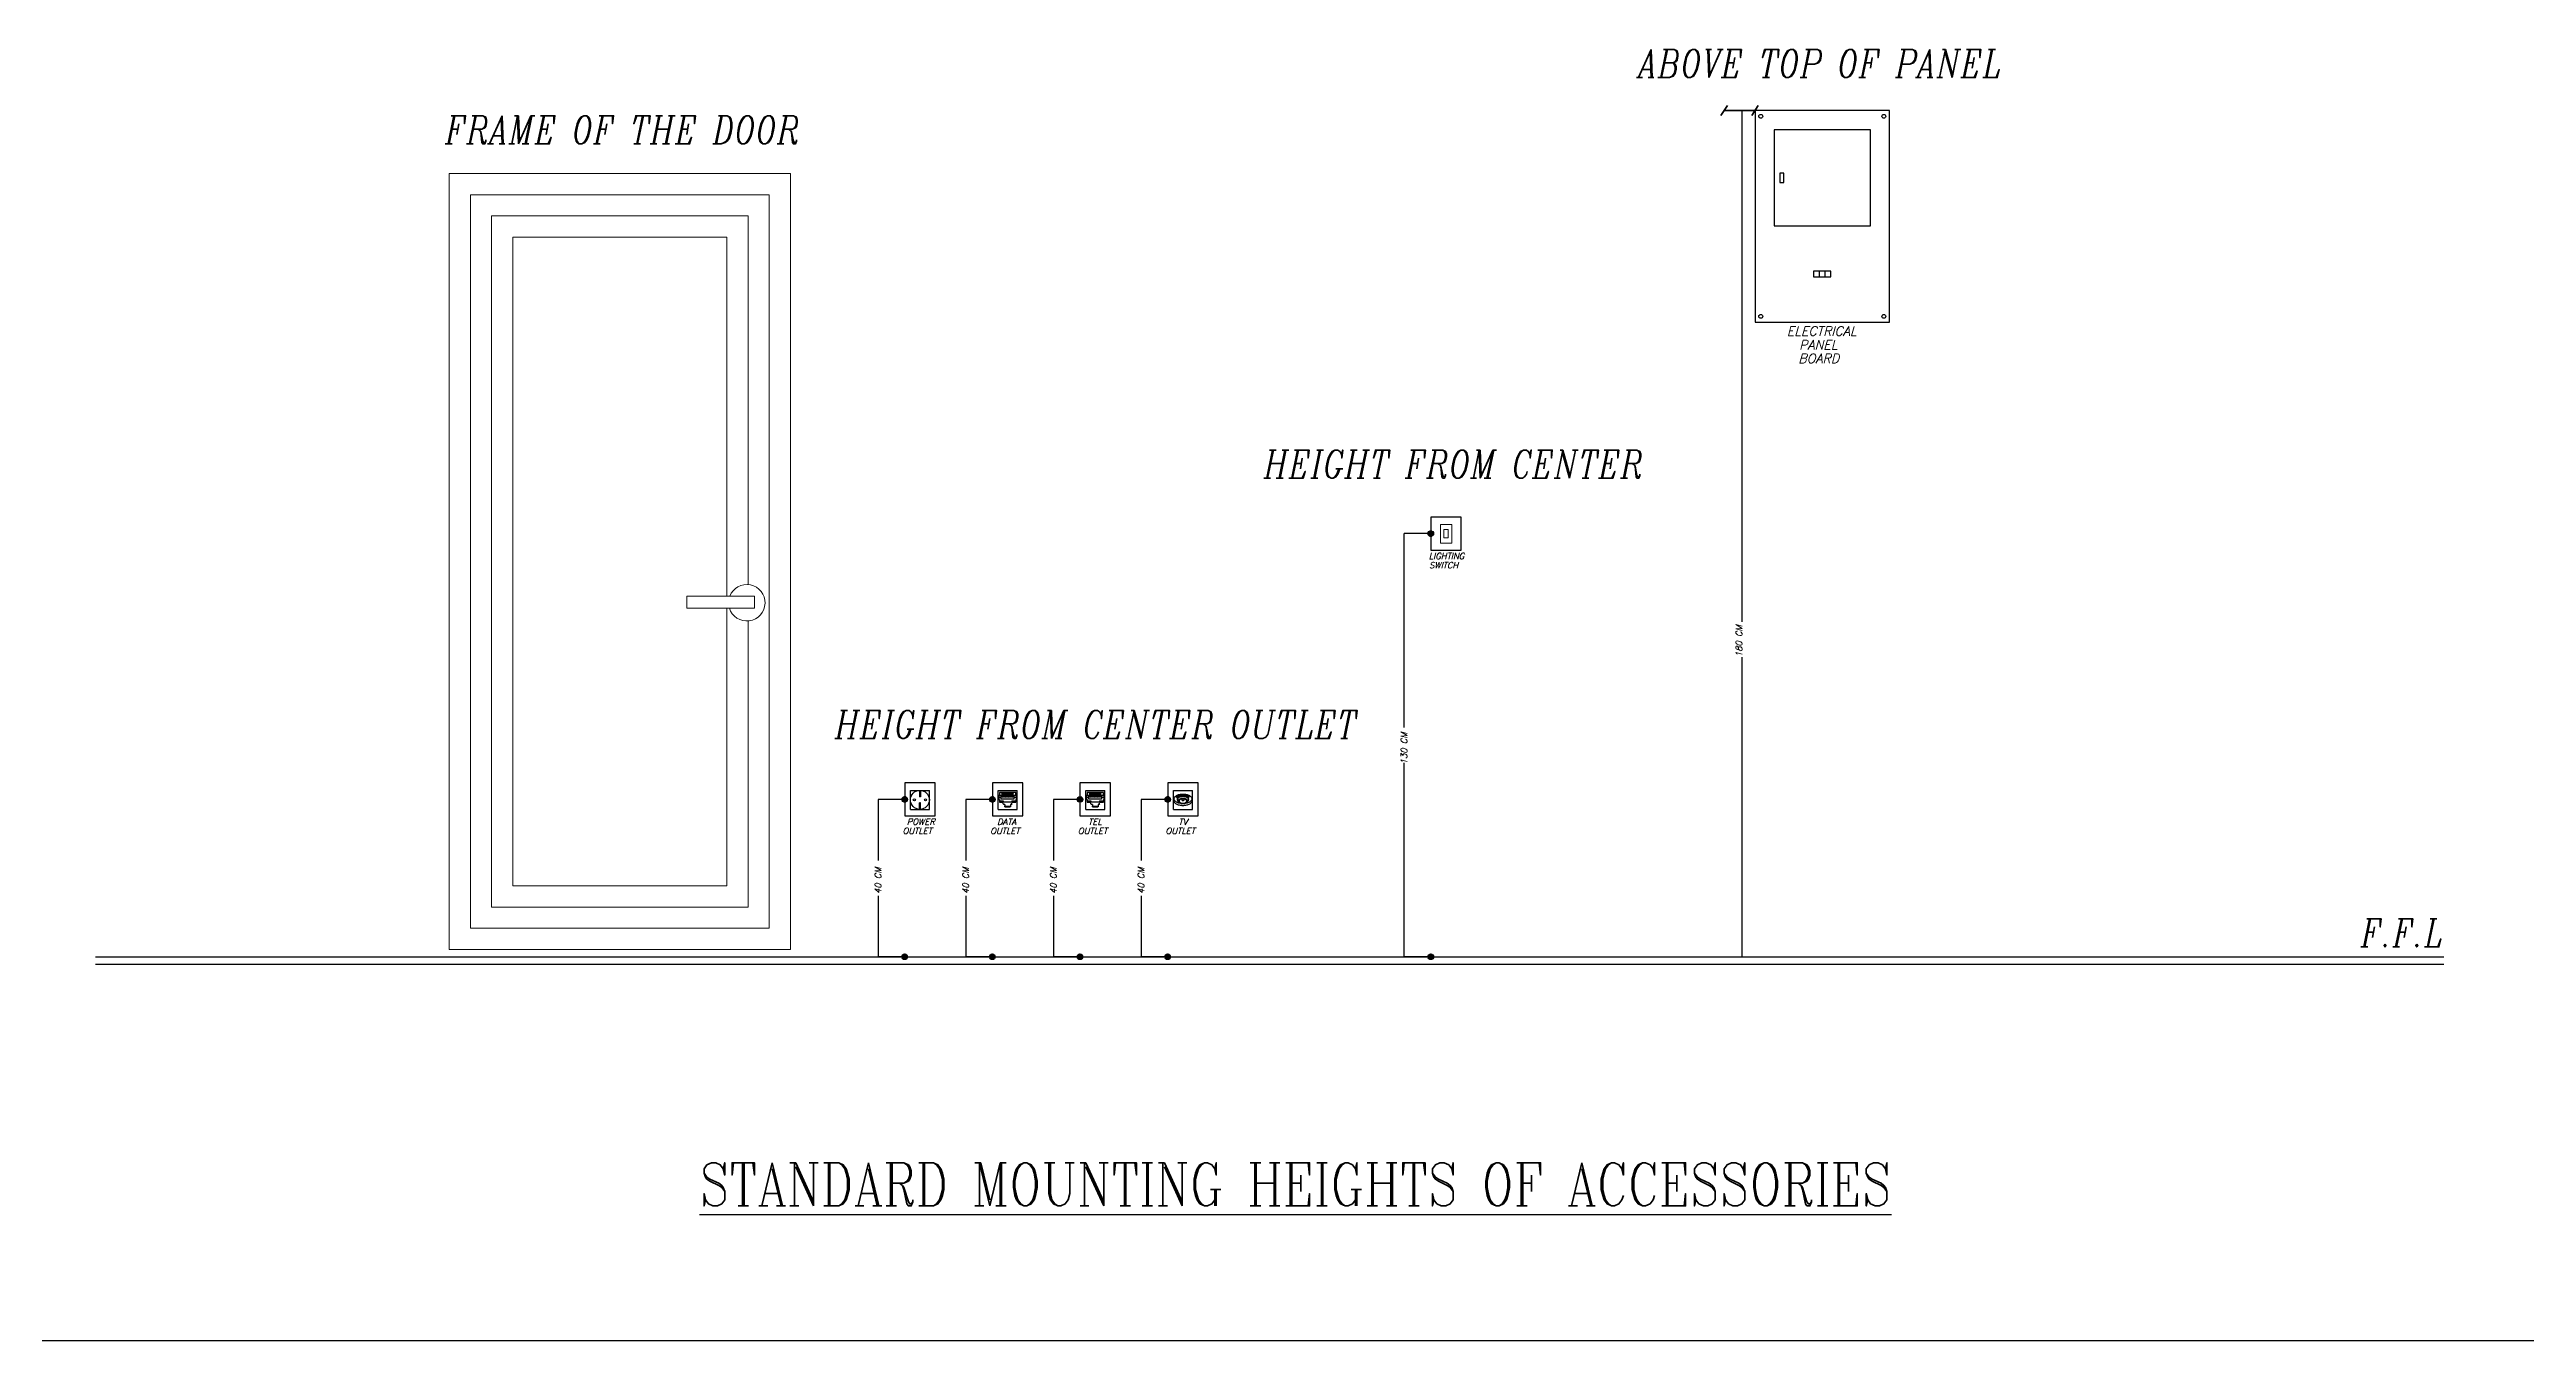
# Model space of a CAD drawing. Extents: x -508 to 92, y -98 to -31.
# Drawn here: x -234.3 to -204.04, y -76.4 to -60.62 of the extents above; entities that cross this region are included whole.
import ezdxf

# ---------------------------------------------------------------- set-up
doc = ezdxf.new("R2010")
doc.units = 0
doc.header["$MEASUREMENT"] = 0
doc.layers.get('0').update_dxf_attribs({"linetype": 'CONTINUOUS', "lineweight": 30})
for name, color, linetype in [('5', 7, 'CONTINUOUS'), ('AMPnetconnect', 7, 'CONTINUOUS'), ('E-G-TXT', 2, 'CONTINUOUS'), ('E-MHEIGHTS', 2, 'CONTINUOUS'), ('EL2', 2, 'CONTINUOUS'), ('MOI-E-CO-SEC-CKT', 110, 'CONTINUOUS'), ('MUDRING', 7, 'CONTINUOUS')]:
    doc.layers.add(name, color=color, linetype=linetype)
doc.layers.add('A-DETL', color=5, linetype='CONTINUOUS', lineweight=18)
doc.layers.add('Power', color=5, linetype='CONTINUOUS', lineweight=40)
doc.styles.add('ROMANC', font='ROMANC')
doc.styles.add('ROMANS', font='italic8.shx')

msp = doc.modelspace()

# ---------------------------------------------------------------- linework, layer by layer
for p, q in [((-220.54, -69.746), (-220.543, -69.757)), ((-220.543, -69.747), (-220.543, -69.747)), ((-220.543, -69.747), (-220.543, -69.757)), ((-220.543, -69.757), (-220.525, -69.763)), ((-220.387, -69.769), (-220.384, -69.769)), ((-220.384, -69.769), (-220.379, -69.747)), ((-220.379, -69.747), (-220.378, -69.742))]:
    msp.add_line(p, q)
for centre, radius, start, end in [((-220.501, -69.741), 0.024, 172.6204, 180), ((-220.501, -69.753), 0.024, 144.3429, 180), ((-220.501, -69.741), 0.024, 180, 195.2008), ((-220.501, -69.766), 0.024, 144.3429, 173.5609), ((-220.501, -69.753), 0.024, 180, 195.2008), ((-220.501, -69.766), 0.024, 173.5609, 180), ((-220.501, -69.766), 0.024, 180, 195.2008), ((-220.501, -69.779), 0.024, 164.7992, 180), ((-220.501, -69.779), 0.024, 180, 195.2008), ((-220.501, -69.791), 0.024, 164.7992, 180), ((-220.501, -69.791), 0.024, 180, 215.6571), ((-220.501, -69.779), 0.024, 144.3429, 164.7992), ((-220.501, -69.791), 0.024, 144.3429, 164.7992), ((-220.525, -69.808), 0.0179, 31.461, 81.6337), ((-220.48, -69.769), 0.0507, 137.0132, 144.3429), ((-220.48, -69.782), 0.0507, 120, 144.3429), ((-220.48, -69.794), 0.0507, 120, 144.3429), ((-220.48, -69.807), 0.0507, 120, 144.3429), ((-220.48, -69.776), 0.0507, 215.6571, 240), ((-220.491, -69.806), 0.0187, 144.3429, 180), ((-220.491, -69.806), 0.0187, 180, 215.6571), ((-220.474, -69.818), 0.0394, 120, 144.3429), ((-220.474, -69.794), 0.0394, 215.6571, 219.5787), ((-220.465, -69.806), 0.0794, 103.4495, 120), ((-220.465, -69.819), 0.0794, 103.4495, 120), ((-220.465, -69.832), 0.0794, 103.4495, 120), ((-220.474, -69.794), 0.0394, 219.5787, 220.8195), ((-220.465, -69.751), 0.0794, 240, 240.6589), ((-220.474, -69.794), 0.0394, 220.8195, 240), ((-220.486, -69.806), 0.016, 144.3429, 180), ((-220.486, -69.806), 0.016, 180, 215.6571), ((-220.472, -69.817), 0.0338, 120, 144.3429), ((-220.472, -69.796), 0.0338, 215.6571, 240), ((-220.463, -69.838), 0.0618, 103.4495, 120), ((-220.463, -69.775), 0.0618, 240, 256.5505), ((-220.462, -69.833), 0.0529, 103.4495, 120), ((-220.462, -69.779), 0.0529, 240, 256.5505), ((-220.456, -69.846), 0.12, 90, 103.4495), ((-220.456, -69.858), 0.12, 90, 103.4495), ((-220.456, -69.871), 0.12, 90, 103.4495), ((-220.456, -69.868), 0.0933, 90, 103.4495), ((-220.456, -69.744), 0.0933, 256.5505, 270), ((-220.456, -69.86), 0.08, 90, 103.4495), ((-220.456, -69.753), 0.08, 256.5505, 270), ((-220.466, -69.791), 0.00534, 144.3429, 180), ((-220.466, -69.791), 0.00534, 180, 215.6571), ((-220.461, -69.795), 0.0113, 120, 144.3429), ((-220.461, -69.788), 0.0113, 215.6571, 240), ((-220.458, -69.8), 0.0176, 103.4495, 120), ((-220.458, -69.782), 0.0176, 240, 256.5505), ((-220.456, -69.809), 0.0267, 90, 103.4495), ((-220.456, -69.774), 0.0267, 256.5505, 270), ((-220.456, -69.846), 0.12, 76.5505, 90), ((-220.456, -69.858), 0.12, 76.5505, 90), ((-220.456, -69.871), 0.12, 76.5505, 90), ((-220.456, -69.868), 0.0933, 76.5505, 90), ((-220.456, -69.86), 0.08, 76.5505, 90), ((-220.456, -69.809), 0.0267, 76.5505, 90), ((-220.456, -69.774), 0.0267, 270, 283.4495), ((-220.456, -69.753), 0.08, 270, 283.4495), ((-220.456, -69.744), 0.0933, 270, 283.4495), ((-220.454, -69.8), 0.0176, 60, 76.5505), ((-220.454, -69.782), 0.0176, 283.4495, 300), ((-220.451, -69.795), 0.0113, 35.6571, 60), ((-220.451, -69.788), 0.0113, 300, 324.3429), ((-220.446, -69.791), 0.00534, 0, 35.6571), ((-220.446, -69.791), 0.00534, 324.3429, 0), ((-220.45, -69.833), 0.0529, 60, 76.5505), ((-220.45, -69.779), 0.0529, 283.4495, 300), ((-220.449, -69.838), 0.0618, 60, 76.5505), ((-220.449, -69.775), 0.0618, 283.4495, 300), ((-220.446, -69.806), 0.0794, 60, 76.5505), ((-220.446, -69.819), 0.0794, 60, 76.5505), ((-220.446, -69.832), 0.0794, 60, 76.5505), ((-220.44, -69.817), 0.0338, 35.6571, 60), ((-220.44, -69.796), 0.0338, 300, 324.3429), ((-220.437, -69.818), 0.0394, 35.6571, 60), ((-220.437, -69.794), 0.0394, 300, 319.1805), ((-220.426, -69.806), 0.016, 0, 35.6571), ((-220.426, -69.806), 0.016, 324.3429, 0), ((-220.437, -69.794), 0.0394, 319.1805, 320.4213), ((-220.446, -69.751), 0.0794, 299.3411, 300), ((-220.432, -69.782), 0.0507, 35.6571, 60), ((-220.432, -69.794), 0.0507, 35.6571, 60), ((-220.432, -69.807), 0.0507, 35.6571, 60), ((-220.432, -69.776), 0.0507, 300, 324.3429), ((-220.437, -69.794), 0.0394, 320.4213, 324.3429), ((-220.421, -69.806), 0.0187, 0, 35.6571), ((-220.421, -69.806), 0.0187, 324.3429, 0), ((-220.38, -69.809), 0.0203, 119.9731, 171.7944), ((-220.432, -69.769), 0.0507, 35.6571, 42.9816), ((-220.41, -69.753), 0.024, 0, 35.6571), ((-220.41, -69.766), 0.024, 0, 35.6571), ((-220.41, -69.779), 0.024, 15.2008, 35.6571), ((-220.41, -69.791), 0.024, 15.2008, 35.6571), ((-220.41, -69.791), 0.024, 324.3429, 0), ((-220.41, -69.741), 0.024, 0, 7.3727), ((-220.41, -69.741), 0.024, 344.7992, 0), ((-220.41, -69.753), 0.024, 344.7992, 0), ((-220.41, -69.766), 0.024, 352.1324, 0), ((-220.41, -69.766), 0.024, 344.7992, 352.1324), ((-220.41, -69.779), 0.024, 0, 15.2008), ((-220.41, -69.779), 0.024, 344.7992, 0), ((-220.41, -69.791), 0.024, 0, 15.2008)]:
    msp.add_arc(centre, radius, start, end)
at = {"layer": '5', "color": 3, "linetype": 'Continuous'}
for p, q in [((-223.786, -69.908), (-223.786, -69.676)), ((-223.786, -69.676), (-223.553, -69.676)), ((-223.786, -69.908), (-223.553, -69.908)), ((-223.553, -69.908), (-223.553, -69.676)), ((-222.715, -69.908), (-222.715, -69.676)), ((-222.715, -69.676), (-222.482, -69.676)), ((-222.715, -69.908), (-222.482, -69.908)), ((-222.482, -69.908), (-222.482, -69.676)), ((-221.643, -69.908), (-221.643, -69.676)), ((-221.643, -69.676), (-221.411, -69.676)), ((-221.643, -69.908), (-221.411, -69.908)), ((-221.411, -69.908), (-221.411, -69.676)), ((-220.572, -69.908), (-220.572, -69.676)), ((-220.572, -69.676), (-220.339, -69.676)), ((-220.572, -69.908), (-220.339, -69.908)), ((-220.339, -69.908), (-220.339, -69.676))]:
    msp.add_line(p, q, dxfattribs=at)
at = {"layer": '5', "color": 7, "linetype": 'Continuous'}
for p, q in [((-223.676, -69.676), (-223.676, -69.757)), ((-223.664, -69.757), (-223.676, -69.757)), ((-223.664, -69.827), (-223.676, -69.827)), ((-223.676, -69.908), (-223.676, -69.827)), ((-223.664, -69.676), (-223.664, -69.757)), ((-223.664, -69.908), (-223.664, -69.827))]:
    msp.add_line(p, q, dxfattribs=at)
for centre, radius in [((-223.67, -69.792), 0.116), ((-223.737, -69.792), 0.0137), ((-223.602, -69.792), 0.0137)]:
    msp.add_circle(centre, radius, dxfattribs=at)
at = {"layer": 'A-DETL', "color": 2, "lineweight": 9}
for p, q in [((-229.421, -71.62), (-229.421, -62.14)), ((-229.421, -62.14), (-225.253, -62.14)), ((-225.253, -71.619), (-225.253, -62.14)), ((-229.162, -62.399), (-225.512, -62.399)), ((-229.162, -71.361), (-229.162, -62.399)), ((-225.512, -62.399), (-225.512, -71.361)), ((-228.904, -71.102), (-228.904, -62.657)), ((-228.904, -62.657), (-225.77, -62.657)), ((-228.645, -70.844), (-228.645, -62.916)), ((-228.645, -62.916), (-226.029, -62.916)), ((-226.029, -62.916), (-226.029, -67.303)), ((-225.77, -62.657), (-225.77, -67.16)), ((-226.029, -67.448), (-226.029, -70.844)), ((-225.77, -67.606), (-225.77, -71.102)), ((-225.77, -71.102), (-228.904, -71.102)), ((-226.029, -70.844), (-228.645, -70.844)), ((-225.512, -71.361), (-229.162, -71.361)), ((-229.421, -71.619), (-225.253, -71.619))]:
    msp.add_line(p, q, dxfattribs=at)
at = {"layer": 'A-DETL', "color": 7}
for p, q in [((-217.31, -66.427), (-217.31, -66.656)), ((-217.31, -66.656), (-217.31, -66.427)), ((-217.31, -66.427), (-217.17, -66.427)), ((-217.267, -66.59), (-217.267, -66.489)), ((-217.267, -66.489), (-217.216, -66.489)), ((-217.216, -66.489), (-217.216, -66.59)), ((-217.17, -66.427), (-217.17, -66.656)), ((-217.17, -66.656), (-217.31, -66.656)), ((-217.216, -66.59), (-217.267, -66.59))]:
    msp.add_line(p, q, dxfattribs=at)
at = {"layer": 'A-DETL', "color": 20, "lineweight": 9}
for p, q in [((-225.693, -67.303), (-226.517, -67.303)), ((-226.517, -67.303), (-226.517, -67.448)), ((-226.517, -67.448), (-225.693, -67.448)), ((-225.693, -67.448), (-225.693, -67.303))]:
    msp.add_line(p, q, dxfattribs=at)
msp.add_arc((-225.785, -67.383), 0.223, 196.9784, 159.1721, dxfattribs=at)
at = {"layer": 'AMPnetconnect'}
for p, q in [((-222.699, -69.738), (-222.706, -69.738)), ((-222.706, -69.738), (-222.706, -69.786)), ((-222.706, -69.758), (-222.676, -69.758)), ((-222.706, -69.786), (-222.699, -69.786)), ((-222.497, -69.704), (-222.699, -69.704)), ((-222.699, -69.704), (-222.699, -69.738)), ((-222.676, -69.738), (-222.699, -69.738)), ((-222.699, -69.786), (-222.699, -69.82)), ((-222.699, -69.803), (-222.652, -69.803)), ((-222.699, -69.82), (-222.652, -69.82)), ((-222.676, -69.784), (-222.676, -69.738)), ((-222.521, -69.784), (-222.676, -69.784)), ((-222.672, -69.709), (-222.672, -69.704)), ((-222.663, -69.709), (-222.672, -69.709)), ((-222.663, -69.758), (-222.663, -69.709)), ((-222.654, -69.758), (-222.663, -69.758)), ((-222.646, -69.709), (-222.654, -69.709)), ((-222.654, -69.709), (-222.654, -69.758)), ((-222.652, -69.803), (-222.652, -69.82)), ((-222.545, -69.82), (-222.652, -69.82)), ((-222.652, -69.84), (-222.652, -69.833)), ((-222.646, -69.758), (-222.646, -69.709)), ((-222.637, -69.758), (-222.646, -69.758)), ((-222.633, -69.847), (-222.645, -69.847)), ((-222.629, -69.709), (-222.637, -69.709)), ((-222.637, -69.709), (-222.637, -69.758)), ((-222.633, -69.847), (-222.633, -69.873)), ((-222.629, -69.758), (-222.629, -69.709)), ((-222.619, -69.758), (-222.629, -69.758)), ((-222.57, -69.873), (-222.626, -69.873)), ((-222.57, -69.88), (-222.626, -69.88)), ((-222.612, -69.709), (-222.619, -69.709)), ((-222.619, -69.709), (-222.619, -69.758)), ((-222.612, -69.758), (-222.612, -69.709)), ((-222.602, -69.758), (-222.612, -69.758)), ((-222.594, -69.709), (-222.602, -69.709)), ((-222.602, -69.709), (-222.602, -69.758)), ((-222.594, -69.758), (-222.594, -69.709)), ((-222.585, -69.758), (-222.594, -69.758)), ((-222.577, -69.709), (-222.585, -69.709)), ((-222.585, -69.709), (-222.585, -69.758)), ((-222.577, -69.758), (-222.577, -69.709)), ((-222.568, -69.758), (-222.577, -69.758)), ((-222.56, -69.709), (-222.568, -69.709)), ((-222.568, -69.709), (-222.568, -69.758)), ((-222.551, -69.847), (-222.564, -69.847)), ((-222.564, -69.847), (-222.564, -69.873)), ((-222.56, -69.758), (-222.56, -69.709)), ((-222.551, -69.758), (-222.56, -69.758)), ((-222.543, -69.709), (-222.551, -69.709)), ((-222.551, -69.709), (-222.551, -69.758)), ((-222.545, -69.803), (-222.545, -69.82)), ((-222.545, -69.803), (-222.497, -69.803)), ((-222.545, -69.82), (-222.497, -69.82)), ((-222.545, -69.84), (-222.545, -69.833)), ((-222.543, -69.758), (-222.543, -69.709)), ((-222.533, -69.758), (-222.543, -69.758)), ((-222.525, -69.709), (-222.533, -69.709)), ((-222.533, -69.709), (-222.533, -69.758)), ((-222.525, -69.709), (-222.525, -69.704)), ((-222.497, -69.738), (-222.521, -69.738)), ((-222.521, -69.738), (-222.521, -69.784)), ((-222.521, -69.758), (-222.491, -69.758)), ((-222.497, -69.738), (-222.497, -69.704)), ((-222.491, -69.738), (-222.497, -69.738)), ((-222.497, -69.786), (-222.497, -69.82)), ((-222.497, -69.786), (-222.491, -69.786)), ((-222.491, -69.786), (-222.491, -69.738)), ((-221.628, -69.738), (-221.635, -69.738)), ((-221.635, -69.738), (-221.635, -69.786)), ((-221.635, -69.758), (-221.605, -69.758)), ((-221.635, -69.786), (-221.628, -69.786)), ((-221.426, -69.704), (-221.628, -69.704)), ((-221.628, -69.704), (-221.628, -69.738)), ((-221.605, -69.738), (-221.628, -69.738)), ((-221.628, -69.786), (-221.628, -69.82)), ((-221.628, -69.803), (-221.58, -69.803)), ((-221.628, -69.82), (-221.58, -69.82)), ((-221.605, -69.784), (-221.605, -69.738)), ((-221.45, -69.784), (-221.605, -69.784)), ((-221.6, -69.709), (-221.6, -69.704)), ((-221.592, -69.709), (-221.6, -69.709)), ((-221.592, -69.758), (-221.592, -69.709)), ((-221.583, -69.758), (-221.592, -69.758)), ((-221.575, -69.709), (-221.583, -69.709)), ((-221.583, -69.709), (-221.583, -69.758)), ((-221.58, -69.803), (-221.58, -69.82)), ((-221.474, -69.82), (-221.58, -69.82)), ((-221.58, -69.84), (-221.58, -69.833)), ((-221.575, -69.758), (-221.575, -69.709)), ((-221.565, -69.758), (-221.575, -69.758)), ((-221.562, -69.847), (-221.574, -69.847)), ((-221.558, -69.709), (-221.565, -69.709)), ((-221.565, -69.709), (-221.565, -69.758)), ((-221.562, -69.847), (-221.562, -69.873)), ((-221.558, -69.758), (-221.558, -69.709)), ((-221.548, -69.758), (-221.558, -69.758)), ((-221.499, -69.873), (-221.555, -69.873)), ((-221.499, -69.88), (-221.555, -69.88)), ((-221.54, -69.709), (-221.548, -69.709)), ((-221.548, -69.709), (-221.548, -69.758)), ((-221.54, -69.758), (-221.54, -69.709)), ((-221.531, -69.758), (-221.54, -69.758)), ((-221.523, -69.709), (-221.531, -69.709)), ((-221.531, -69.709), (-221.531, -69.758)), ((-221.523, -69.758), (-221.523, -69.709)), ((-221.514, -69.758), (-221.523, -69.758)), ((-221.506, -69.709), (-221.514, -69.709)), ((-221.514, -69.709), (-221.514, -69.758)), ((-221.506, -69.758), (-221.506, -69.709)), ((-221.496, -69.758), (-221.506, -69.758)), ((-221.489, -69.709), (-221.496, -69.709)), ((-221.496, -69.709), (-221.496, -69.758)), ((-221.48, -69.847), (-221.493, -69.847)), ((-221.493, -69.847), (-221.493, -69.873)), ((-221.489, -69.758), (-221.489, -69.709)), ((-221.479, -69.758), (-221.489, -69.758)), ((-221.471, -69.709), (-221.479, -69.709)), ((-221.479, -69.709), (-221.479, -69.758)), ((-221.474, -69.803), (-221.474, -69.82)), ((-221.474, -69.803), (-221.426, -69.803)), ((-221.474, -69.82), (-221.426, -69.82)), ((-221.474, -69.84), (-221.474, -69.833)), ((-221.471, -69.758), (-221.471, -69.709)), ((-221.462, -69.758), (-221.471, -69.758)), ((-221.454, -69.709), (-221.462, -69.709)), ((-221.462, -69.709), (-221.462, -69.758)), ((-221.454, -69.709), (-221.454, -69.704)), ((-221.426, -69.738), (-221.45, -69.738)), ((-221.45, -69.738), (-221.45, -69.784)), ((-221.45, -69.758), (-221.419, -69.758)), ((-221.426, -69.738), (-221.426, -69.704)), ((-221.419, -69.738), (-221.426, -69.738)), ((-221.426, -69.786), (-221.426, -69.82)), ((-221.426, -69.786), (-221.419, -69.786)), ((-221.419, -69.786), (-221.419, -69.738))]:
    msp.add_line(p, q, dxfattribs=at)
for centre, start, end in [((-222.645, -69.84), 180, 270), ((-222.551, -69.84), 270, 0), ((-221.574, -69.84), 180, 270), ((-221.48, -69.84), 270, 0)]:
    msp.add_arc(centre, 0.00646, start, end, dxfattribs=at)
at = {"layer": 'AMPnetconnect', "extrusion": (0, 0, -1)}
for centre, major_axis, ratio, start_param, end_param in [((-222.626, -69.866), (0.00457, 0.00457), 0.999779, 2.356174, 3.92697), ((-222.626, -69.873), (0.00002, 0.00669), 0.965883, 3.138974, 4.70977), ((-222.57, -69.866), (-0.00457, 0.00457), 0.999933, 2.356293, 3.927089), ((-222.57, -69.873), (0, 0.00669), 0.965796, 1.571269, 3.142066), ((-221.555, -69.866), (0.00457, 0.00457), 0.999779, 2.356174, 3.92697), ((-221.555, -69.873), (0.00002, 0.00669), 0.965883, 3.138973, 4.709769), ((-221.499, -69.866), (-0.00457, 0.00457), 0.999933, 2.356293, 3.927089), ((-221.499, -69.873), (0, 0.00669), 0.965796, 1.571269, 3.142066)]:
    msp.add_ellipse(centre, major_axis=major_axis, ratio=ratio, start_param=start_param, end_param=end_param, dxfattribs=at)
at = {"layer": 'E-MHEIGHTS', "color": 3}
for p, q in [((-211.821, -61.369), (-213.466, -61.369)), ((-213.466, -61.369), (-213.466, -63.954)), ((-211.821, -63.954), (-211.821, -61.369)), ((-212.056, -61.604), (-213.231, -61.604)), ((-213.231, -61.604), (-213.231, -62.779)), ((-212.056, -62.779), (-212.056, -61.604)), ((-213.231, -62.779), (-212.056, -62.779)), ((-213.466, -63.954), (-211.821, -63.954)), ((-217.055, -66.339), (-217.428, -66.339)), ((-217.428, -66.339), (-217.428, -66.74)), ((-217.055, -66.74), (-217.055, -66.339)), ((-217.428, -66.74), (-217.055, -66.74)), ((-223.483, -69.586), (-223.856, -69.586)), ((-223.856, -69.586), (-223.856, -69.986)), ((-223.483, -69.986), (-223.483, -69.586)), ((-222.412, -69.586), (-222.785, -69.586)), ((-222.785, -69.586), (-222.785, -69.986)), ((-222.412, -69.986), (-222.412, -69.586)), ((-221.341, -69.586), (-221.714, -69.586)), ((-221.714, -69.586), (-221.714, -69.986)), ((-221.341, -69.986), (-221.341, -69.586)), ((-220.269, -69.586), (-220.642, -69.586)), ((-220.642, -69.586), (-220.642, -69.986)), ((-220.269, -69.986), (-220.269, -69.586)), ((-223.856, -69.986), (-223.483, -69.986)), ((-222.785, -69.986), (-222.412, -69.986)), ((-221.714, -69.986), (-221.341, -69.986)), ((-220.642, -69.986), (-220.269, -69.986))]:
    msp.add_line(p, q, dxfattribs=at)
at = {"layer": 'E-MHEIGHTS', "color": 1}
for p, q in [((-213.114, -62.133), (-213.161, -62.133)), ((-213.161, -62.133), (-213.161, -62.25)), ((-213.161, -62.25), (-213.114, -62.25)), ((-213.114, -62.25), (-213.114, -62.133)), ((-212.538, -63.331), (-212.75, -63.331)), ((-212.75, -63.331), (-212.75, -63.402)), ((-212.75, -63.402), (-212.538, -63.402)), ((-212.679, -63.402), (-212.679, -63.331)), ((-212.609, -63.402), (-212.609, -63.331)), ((-212.538, -63.402), (-212.538, -63.331)), ((-233.743, -71.71), (-205.051, -71.71)), ((-233.743, -71.8), (-205.051, -71.8))]:
    msp.add_line(p, q, dxfattribs=at)
for centre in [(-213.396, -61.439), (-211.892, -61.439), (-213.396, -63.884), (-211.892, -63.884)]:
    msp.add_circle(centre, 0.0235, dxfattribs=at)
at = {"layer": 'EL2'}
for p, q in [((-213.624, -67.617), (-213.624, -61.369)), ((-217.752, -68.909), (-217.752, -66.539)), ((-217.463, -66.539), (-217.752, -66.539)), ((-213.624, -71.71), (-213.624, -68.047)), ((-217.752, -71.71), (-217.752, -69.34)), ((-223.891, -69.786), (-224.179, -69.786)), ((-224.179, -69.786), (-224.179, -70.533)), ((-222.819, -69.786), (-223.108, -69.786)), ((-223.108, -69.786), (-223.108, -70.533)), ((-221.748, -69.786), (-222.037, -69.786)), ((-222.037, -69.786), (-222.037, -70.533)), ((-220.677, -69.786), (-220.965, -69.786)), ((-220.965, -69.786), (-220.965, -70.533)), ((-224.179, -70.963), (-224.179, -71.71)), ((-223.108, -70.963), (-223.108, -71.71)), ((-222.037, -70.963), (-222.037, -71.71)), ((-220.965, -70.963), (-220.965, -71.71)), ((-223.891, -71.71), (-224.179, -71.71)), ((-222.819, -71.71), (-223.108, -71.71)), ((-221.748, -71.71), (-222.037, -71.71)), ((-220.677, -71.71), (-220.965, -71.71)), ((-217.463, -71.71), (-217.752, -71.71))]:
    msp.add_line(p, q, dxfattribs=at)
at = {"layer": 'EL2', "color": 11}
for p, q in [((-217.463, -66.537), (-217.431, -66.505)), ((-217.463, -66.539), (-217.463, -66.54)), ((-217.463, -66.539), (-217.463, -66.539)), ((-217.463, -66.542), (-217.431, -66.574)), ((-217.455, -66.539), (-217.462, -66.532)), ((-217.455, -66.539), (-217.462, -66.547)), ((-217.461, -66.527), (-217.441, -66.507)), ((-217.461, -66.552), (-217.441, -66.572)), ((-217.447, -66.539), (-217.46, -66.526)), ((-217.447, -66.539), (-217.46, -66.552)), ((-217.458, -66.539), (-217.423, -66.505)), ((-217.44, -66.539), (-217.458, -66.521)), ((-217.458, -66.539), (-217.423, -66.574)), ((-217.44, -66.539), (-217.458, -66.557)), ((-217.432, -66.539), (-217.455, -66.517)), ((-217.432, -66.539), (-217.455, -66.562)), ((-217.425, -66.539), (-217.451, -66.513)), ((-217.425, -66.539), (-217.451, -66.566)), ((-217.45, -66.539), (-217.417, -66.507)), ((-217.45, -66.539), (-217.417, -66.572)), ((-217.417, -66.539), (-217.446, -66.51)), ((-217.417, -66.539), (-217.446, -66.569)), ((-217.442, -66.539), (-217.412, -66.509)), ((-217.442, -66.539), (-217.412, -66.57)), ((-217.409, -66.539), (-217.441, -66.507)), ((-217.409, -66.539), (-217.441, -66.571)), ((-217.402, -66.539), (-217.435, -66.506)), ((-217.435, -66.539), (-217.407, -66.512)), ((-217.435, -66.539), (-217.407, -66.567)), ((-217.402, -66.539), (-217.435, -66.573)), ((-217.394, -66.539), (-217.429, -66.505)), ((-217.394, -66.539), (-217.429, -66.574)), ((-217.427, -66.539), (-217.403, -66.516)), ((-217.427, -66.539), (-217.403, -66.563)), ((-217.395, -66.531), (-217.42, -66.506)), ((-217.42, -66.539), (-217.4, -66.52)), ((-217.42, -66.539), (-217.4, -66.559)), ((-217.395, -66.548), (-217.42, -66.573)), ((-217.412, -66.539), (-217.397, -66.525)), ((-217.412, -66.539), (-217.397, -66.554)), ((-217.404, -66.539), (-217.395, -66.53)), ((-217.404, -66.539), (-217.395, -66.549)), ((-217.397, -66.539), (-217.394, -66.537)), ((-217.397, -66.539), (-217.394, -66.542)), ((-223.891, -69.784), (-223.859, -69.752)), ((-223.89, -69.786), (-223.891, -69.786)), ((-223.89, -69.786), (-223.891, -69.786)), ((-223.891, -69.788), (-223.859, -69.821)), ((-223.883, -69.786), (-223.89, -69.779)), ((-223.883, -69.786), (-223.89, -69.793)), ((-223.888, -69.774), (-223.868, -69.754)), ((-223.875, -69.786), (-223.888, -69.773)), ((-223.875, -69.786), (-223.888, -69.799)), ((-223.888, -69.798), (-223.868, -69.818)), ((-223.867, -69.786), (-223.886, -69.768)), ((-223.867, -69.786), (-223.886, -69.804)), ((-223.885, -69.786), (-223.851, -69.752)), ((-223.885, -69.786), (-223.851, -69.82)), ((-223.86, -69.786), (-223.882, -69.764)), ((-223.86, -69.786), (-223.882, -69.809)), ((-223.852, -69.786), (-223.879, -69.76)), ((-223.852, -69.786), (-223.879, -69.812)), ((-223.878, -69.786), (-223.845, -69.753)), ((-223.878, -69.786), (-223.845, -69.819)), ((-223.845, -69.786), (-223.874, -69.757)), ((-223.845, -69.786), (-223.874, -69.816)), ((-223.87, -69.786), (-223.84, -69.756)), ((-223.87, -69.786), (-223.84, -69.816)), ((-223.837, -69.786), (-223.869, -69.754)), ((-223.837, -69.786), (-223.869, -69.818)), ((-223.829, -69.786), (-223.863, -69.752)), ((-223.829, -69.786), (-223.863, -69.82)), ((-223.862, -69.786), (-223.835, -69.759)), ((-223.862, -69.786), (-223.835, -69.813)), ((-223.822, -69.786), (-223.856, -69.752)), ((-223.822, -69.786), (-223.856, -69.821)), ((-223.855, -69.786), (-223.831, -69.762)), ((-223.855, -69.786), (-223.831, -69.81)), ((-223.823, -69.778), (-223.848, -69.753)), ((-223.823, -69.795), (-223.848, -69.82)), ((-223.847, -69.786), (-223.828, -69.767)), ((-223.847, -69.786), (-223.828, -69.806)), ((-223.84, -69.786), (-223.825, -69.771)), ((-223.84, -69.786), (-223.825, -69.801)), ((-223.832, -69.786), (-223.823, -69.777)), ((-223.832, -69.786), (-223.823, -69.795)), ((-223.824, -69.786), (-223.822, -69.783)), ((-223.824, -69.786), (-223.822, -69.789)), ((-222.819, -69.784), (-222.787, -69.752)), ((-222.811, -69.786), (-222.819, -69.779)), ((-222.811, -69.786), (-222.819, -69.793)), ((-222.819, -69.786), (-222.819, -69.786)), ((-222.819, -69.786), (-222.819, -69.786)), ((-222.819, -69.788), (-222.787, -69.821)), ((-222.817, -69.774), (-222.797, -69.754)), ((-222.804, -69.786), (-222.817, -69.773)), ((-222.804, -69.786), (-222.817, -69.799)), ((-222.817, -69.798), (-222.797, -69.818)), ((-222.814, -69.786), (-222.78, -69.752)), ((-222.796, -69.786), (-222.814, -69.768)), ((-222.814, -69.786), (-222.78, -69.82)), ((-222.796, -69.786), (-222.814, -69.804)), ((-222.789, -69.786), (-222.811, -69.764)), ((-222.789, -69.786), (-222.811, -69.809)), ((-222.781, -69.786), (-222.807, -69.76)), ((-222.781, -69.786), (-222.807, -69.812)), ((-222.806, -69.786), (-222.774, -69.753)), ((-222.806, -69.786), (-222.774, -69.819)), ((-222.773, -69.786), (-222.803, -69.757)), ((-222.773, -69.786), (-222.803, -69.816)), ((-222.799, -69.786), (-222.768, -69.756)), ((-222.799, -69.786), (-222.768, -69.816)), ((-222.766, -69.786), (-222.798, -69.754)), ((-222.766, -69.786), (-222.798, -69.818)), ((-222.758, -69.786), (-222.792, -69.752)), ((-222.758, -69.786), (-222.792, -69.82)), ((-222.791, -69.786), (-222.764, -69.759)), ((-222.791, -69.786), (-222.764, -69.813)), ((-222.751, -69.786), (-222.785, -69.752)), ((-222.751, -69.786), (-222.785, -69.821)), ((-222.784, -69.786), (-222.76, -69.762)), ((-222.784, -69.786), (-222.76, -69.81)), ((-222.751, -69.778), (-222.776, -69.753)), ((-222.776, -69.786), (-222.756, -69.767)), ((-222.776, -69.786), (-222.756, -69.806)), ((-222.751, -69.795), (-222.776, -69.82)), ((-222.768, -69.786), (-222.754, -69.771)), ((-222.768, -69.786), (-222.754, -69.801)), ((-222.761, -69.786), (-222.752, -69.777)), ((-222.761, -69.786), (-222.752, -69.795)), ((-222.753, -69.786), (-222.75, -69.783)), ((-222.753, -69.786), (-222.75, -69.789)), ((-221.748, -69.784), (-221.716, -69.752)), ((-221.748, -69.786), (-221.748, -69.786)), ((-221.748, -69.786), (-221.748, -69.786)), ((-221.748, -69.788), (-221.716, -69.821)), ((-221.74, -69.786), (-221.747, -69.779)), ((-221.74, -69.786), (-221.747, -69.793)), ((-221.746, -69.774), (-221.726, -69.754)), ((-221.733, -69.786), (-221.746, -69.773)), ((-221.733, -69.786), (-221.746, -69.799)), ((-221.746, -69.798), (-221.726, -69.818)), ((-221.743, -69.786), (-221.709, -69.752)), ((-221.725, -69.786), (-221.743, -69.768)), ((-221.743, -69.786), (-221.709, -69.82)), ((-221.725, -69.786), (-221.743, -69.804)), ((-221.717, -69.786), (-221.74, -69.764)), ((-221.717, -69.786), (-221.74, -69.809)), ((-221.71, -69.786), (-221.736, -69.76)), ((-221.71, -69.786), (-221.736, -69.812)), ((-221.735, -69.786), (-221.702, -69.753)), ((-221.735, -69.786), (-221.702, -69.819)), ((-221.702, -69.786), (-221.732, -69.757)), ((-221.702, -69.786), (-221.732, -69.816)), ((-221.728, -69.786), (-221.697, -69.756)), ((-221.728, -69.786), (-221.697, -69.816)), ((-221.694, -69.786), (-221.726, -69.754)), ((-221.694, -69.786), (-221.726, -69.818)), ((-221.687, -69.786), (-221.721, -69.752)), ((-221.687, -69.786), (-221.721, -69.82)), ((-221.72, -69.786), (-221.693, -69.759)), ((-221.72, -69.786), (-221.693, -69.813)), ((-221.679, -69.786), (-221.714, -69.752)), ((-221.679, -69.786), (-221.714, -69.821)), ((-221.712, -69.786), (-221.689, -69.762)), ((-221.712, -69.786), (-221.689, -69.81)), ((-221.68, -69.778), (-221.705, -69.753)), ((-221.705, -69.786), (-221.685, -69.767)), ((-221.705, -69.786), (-221.685, -69.806)), ((-221.68, -69.795), (-221.705, -69.82)), ((-221.697, -69.786), (-221.682, -69.771)), ((-221.697, -69.786), (-221.682, -69.801)), ((-221.689, -69.786), (-221.68, -69.777)), ((-221.689, -69.786), (-221.68, -69.795)), ((-221.682, -69.786), (-221.679, -69.783)), ((-221.682, -69.786), (-221.679, -69.789)), ((-220.677, -69.784), (-220.645, -69.752)), ((-220.676, -69.786), (-220.677, -69.786)), ((-220.676, -69.786), (-220.677, -69.786)), ((-220.677, -69.788), (-220.645, -69.821)), ((-220.669, -69.786), (-220.676, -69.779)), ((-220.669, -69.786), (-220.676, -69.793)), ((-220.675, -69.774), (-220.654, -69.754)), ((-220.675, -69.798), (-220.654, -69.818)), ((-220.661, -69.786), (-220.674, -69.773)), ((-220.661, -69.786), (-220.674, -69.799)), ((-220.654, -69.786), (-220.672, -69.768)), ((-220.654, -69.786), (-220.672, -69.804)), ((-220.671, -69.786), (-220.637, -69.752)), ((-220.671, -69.786), (-220.637, -69.82)), ((-220.646, -69.786), (-220.668, -69.764)), ((-220.646, -69.786), (-220.668, -69.809)), ((-220.638, -69.786), (-220.665, -69.76)), ((-220.638, -69.786), (-220.665, -69.812)), ((-220.664, -69.786), (-220.631, -69.753)), ((-220.664, -69.786), (-220.631, -69.819)), ((-220.631, -69.786), (-220.66, -69.757)), ((-220.631, -69.786), (-220.66, -69.816)), ((-220.656, -69.786), (-220.626, -69.756)), ((-220.656, -69.786), (-220.626, -69.816)), ((-220.623, -69.786), (-220.655, -69.754)), ((-220.623, -69.786), (-220.655, -69.818)), ((-220.616, -69.786), (-220.649, -69.752)), ((-220.649, -69.786), (-220.621, -69.759)), ((-220.649, -69.786), (-220.621, -69.813)), ((-220.616, -69.786), (-220.649, -69.82)), ((-220.608, -69.786), (-220.642, -69.752)), ((-220.608, -69.786), (-220.642, -69.821)), ((-220.641, -69.786), (-220.617, -69.762)), ((-220.641, -69.786), (-220.617, -69.81)), ((-220.609, -69.778), (-220.634, -69.753)), ((-220.609, -69.795), (-220.634, -69.82)), ((-220.633, -69.786), (-220.614, -69.767)), ((-220.633, -69.786), (-220.614, -69.806)), ((-220.626, -69.786), (-220.611, -69.771)), ((-220.626, -69.786), (-220.611, -69.801)), ((-220.618, -69.786), (-220.609, -69.777)), ((-220.618, -69.786), (-220.609, -69.795)), ((-220.611, -69.786), (-220.608, -69.783)), ((-220.611, -69.786), (-220.608, -69.789)), ((-223.891, -71.708), (-223.859, -71.675)), ((-223.89, -71.71), (-223.891, -71.71)), ((-223.89, -71.71), (-223.891, -71.71)), ((-223.891, -71.712), (-223.859, -71.744)), ((-223.883, -71.71), (-223.89, -71.703)), ((-223.883, -71.71), (-223.89, -71.717)), ((-223.888, -71.698), (-223.868, -71.678)), ((-223.875, -71.71), (-223.888, -71.697)), ((-223.875, -71.71), (-223.888, -71.723)), ((-223.888, -71.722), (-223.868, -71.742)), ((-223.867, -71.71), (-223.886, -71.692)), ((-223.867, -71.71), (-223.886, -71.728)), ((-223.885, -71.71), (-223.851, -71.676)), ((-223.885, -71.71), (-223.851, -71.744)), ((-223.86, -71.71), (-223.882, -71.687)), ((-223.86, -71.71), (-223.882, -71.732)), ((-223.852, -71.71), (-223.879, -71.684)), ((-223.852, -71.71), (-223.879, -71.736)), ((-223.878, -71.71), (-223.845, -71.677)), ((-223.878, -71.71), (-223.845, -71.743)), ((-223.845, -71.71), (-223.874, -71.68)), ((-223.845, -71.71), (-223.874, -71.739)), ((-223.87, -71.71), (-223.84, -71.68)), ((-223.87, -71.71), (-223.84, -71.74)), ((-223.837, -71.71), (-223.869, -71.678)), ((-223.837, -71.71), (-223.869, -71.742)), ((-223.829, -71.71), (-223.863, -71.676)), ((-223.829, -71.71), (-223.863, -71.744)), ((-223.862, -71.71), (-223.835, -71.683)), ((-223.862, -71.71), (-223.835, -71.737)), ((-223.822, -71.71), (-223.856, -71.675)), ((-223.822, -71.71), (-223.856, -71.744)), ((-223.855, -71.71), (-223.831, -71.686)), ((-223.855, -71.71), (-223.831, -71.734)), ((-223.823, -71.701), (-223.848, -71.676)), ((-223.823, -71.718), (-223.848, -71.743)), ((-223.847, -71.71), (-223.828, -71.69)), ((-223.847, -71.71), (-223.828, -71.729)), ((-223.84, -71.71), (-223.825, -71.695)), ((-223.84, -71.71), (-223.825, -71.725)), ((-223.832, -71.71), (-223.823, -71.701)), ((-223.832, -71.71), (-223.823, -71.719)), ((-223.824, -71.71), (-223.822, -71.707)), ((-223.824, -71.71), (-223.822, -71.713)), ((-222.819, -71.708), (-222.787, -71.675)), ((-222.811, -71.71), (-222.819, -71.703)), ((-222.811, -71.71), (-222.819, -71.717)), ((-222.819, -71.71), (-222.819, -71.71)), ((-222.819, -71.71), (-222.819, -71.71)), ((-222.819, -71.712), (-222.787, -71.744)), ((-222.817, -71.698), (-222.797, -71.678)), ((-222.804, -71.71), (-222.817, -71.697)), ((-222.804, -71.71), (-222.817, -71.723)), ((-222.817, -71.722), (-222.797, -71.742)), ((-222.814, -71.71), (-222.78, -71.676)), ((-222.796, -71.71), (-222.814, -71.692)), ((-222.814, -71.71), (-222.78, -71.744)), ((-222.796, -71.71), (-222.814, -71.728)), ((-222.789, -71.71), (-222.811, -71.687)), ((-222.789, -71.71), (-222.811, -71.732)), ((-222.781, -71.71), (-222.807, -71.684)), ((-222.781, -71.71), (-222.807, -71.736)), ((-222.806, -71.71), (-222.774, -71.677)), ((-222.806, -71.71), (-222.774, -71.743)), ((-222.773, -71.71), (-222.803, -71.68)), ((-222.773, -71.71), (-222.803, -71.739)), ((-222.799, -71.71), (-222.768, -71.68)), ((-222.799, -71.71), (-222.768, -71.74)), ((-222.766, -71.71), (-222.798, -71.678)), ((-222.766, -71.71), (-222.798, -71.742)), ((-222.758, -71.71), (-222.792, -71.676)), ((-222.758, -71.71), (-222.792, -71.744)), ((-222.791, -71.71), (-222.764, -71.683)), ((-222.791, -71.71), (-222.764, -71.737)), ((-222.751, -71.71), (-222.785, -71.675)), ((-222.751, -71.71), (-222.785, -71.744)), ((-222.784, -71.71), (-222.76, -71.686)), ((-222.784, -71.71), (-222.76, -71.734)), ((-222.751, -71.701), (-222.776, -71.676)), ((-222.776, -71.71), (-222.756, -71.69)), ((-222.776, -71.71), (-222.756, -71.729)), ((-222.751, -71.718), (-222.776, -71.743)), ((-222.768, -71.71), (-222.754, -71.695)), ((-222.768, -71.71), (-222.754, -71.725)), ((-222.761, -71.71), (-222.752, -71.701)), ((-222.761, -71.71), (-222.752, -71.719)), ((-222.753, -71.71), (-222.75, -71.707)), ((-222.753, -71.71), (-222.75, -71.713)), ((-221.748, -71.708), (-221.716, -71.675)), ((-221.748, -71.71), (-221.748, -71.71)), ((-221.748, -71.71), (-221.748, -71.71)), ((-221.748, -71.712), (-221.716, -71.744)), ((-221.74, -71.71), (-221.747, -71.703)), ((-221.74, -71.71), (-221.747, -71.717)), ((-221.746, -71.698), (-221.726, -71.678)), ((-221.733, -71.71), (-221.746, -71.697)), ((-221.733, -71.71), (-221.746, -71.723)), ((-221.746, -71.722), (-221.726, -71.742)), ((-221.743, -71.71), (-221.709, -71.676)), ((-221.725, -71.71), (-221.743, -71.692)), ((-221.743, -71.71), (-221.709, -71.744)), ((-221.725, -71.71), (-221.743, -71.728)), ((-221.717, -71.71), (-221.74, -71.687)), ((-221.717, -71.71), (-221.74, -71.732)), ((-221.71, -71.71), (-221.736, -71.684)), ((-221.71, -71.71), (-221.736, -71.736)), ((-221.735, -71.71), (-221.702, -71.677)), ((-221.735, -71.71), (-221.702, -71.743)), ((-221.702, -71.71), (-221.732, -71.68)), ((-221.702, -71.71), (-221.732, -71.739)), ((-221.728, -71.71), (-221.697, -71.68)), ((-221.728, -71.71), (-221.697, -71.74)), ((-221.694, -71.71), (-221.726, -71.678)), ((-221.694, -71.71), (-221.726, -71.742)), ((-221.687, -71.71), (-221.721, -71.676)), ((-221.687, -71.71), (-221.721, -71.744)), ((-221.72, -71.71), (-221.693, -71.683)), ((-221.72, -71.71), (-221.693, -71.737)), ((-221.679, -71.71), (-221.714, -71.675)), ((-221.679, -71.71), (-221.714, -71.744)), ((-221.712, -71.71), (-221.689, -71.686)), ((-221.712, -71.71), (-221.689, -71.734)), ((-221.68, -71.701), (-221.705, -71.676)), ((-221.705, -71.71), (-221.685, -71.69)), ((-221.705, -71.71), (-221.685, -71.729)), ((-221.68, -71.718), (-221.705, -71.743)), ((-221.697, -71.71), (-221.682, -71.695)), ((-221.697, -71.71), (-221.682, -71.725)), ((-221.689, -71.71), (-221.68, -71.701)), ((-221.689, -71.71), (-221.68, -71.719)), ((-221.682, -71.71), (-221.679, -71.707)), ((-221.682, -71.71), (-221.679, -71.713)), ((-220.677, -71.708), (-220.645, -71.675)), ((-220.676, -71.71), (-220.677, -71.71)), ((-220.676, -71.71), (-220.677, -71.71)), ((-220.677, -71.712), (-220.645, -71.744)), ((-220.669, -71.71), (-220.676, -71.703)), ((-220.669, -71.71), (-220.676, -71.717)), ((-220.675, -71.698), (-220.654, -71.678)), ((-220.675, -71.722), (-220.654, -71.742)), ((-220.661, -71.71), (-220.674, -71.697)), ((-220.661, -71.71), (-220.674, -71.723)), ((-220.654, -71.71), (-220.672, -71.692)), ((-220.654, -71.71), (-220.672, -71.728)), ((-220.671, -71.71), (-220.637, -71.676)), ((-220.671, -71.71), (-220.637, -71.744)), ((-220.646, -71.71), (-220.668, -71.687)), ((-220.646, -71.71), (-220.668, -71.732)), ((-220.638, -71.71), (-220.665, -71.684)), ((-220.638, -71.71), (-220.665, -71.736)), ((-220.664, -71.71), (-220.631, -71.677)), ((-220.664, -71.71), (-220.631, -71.743)), ((-220.631, -71.71), (-220.66, -71.68)), ((-220.631, -71.71), (-220.66, -71.739)), ((-220.656, -71.71), (-220.626, -71.68)), ((-220.656, -71.71), (-220.626, -71.74)), ((-220.623, -71.71), (-220.655, -71.678)), ((-220.623, -71.71), (-220.655, -71.742)), ((-220.616, -71.71), (-220.649, -71.676)), ((-220.649, -71.71), (-220.621, -71.683)), ((-220.649, -71.71), (-220.621, -71.737)), ((-220.616, -71.71), (-220.649, -71.744)), ((-220.608, -71.71), (-220.642, -71.675)), ((-220.608, -71.71), (-220.642, -71.744)), ((-220.641, -71.71), (-220.617, -71.686)), ((-220.641, -71.71), (-220.617, -71.734)), ((-220.609, -71.701), (-220.634, -71.676)), ((-220.609, -71.718), (-220.634, -71.743)), ((-220.633, -71.71), (-220.614, -71.69)), ((-220.633, -71.71), (-220.614, -71.729)), ((-220.626, -71.71), (-220.611, -71.695)), ((-220.626, -71.71), (-220.611, -71.725)), ((-220.618, -71.71), (-220.609, -71.701)), ((-220.618, -71.71), (-220.609, -71.719)), ((-220.611, -71.71), (-220.608, -71.707)), ((-220.611, -71.71), (-220.608, -71.713)), ((-217.463, -71.708), (-217.431, -71.675)), ((-217.463, -71.71), (-217.463, -71.71)), ((-217.463, -71.71), (-217.463, -71.71)), ((-217.463, -71.712), (-217.431, -71.744)), ((-217.455, -71.71), (-217.462, -71.703)), ((-217.455, -71.71), (-217.462, -71.717)), ((-217.461, -71.698), (-217.441, -71.678)), ((-217.461, -71.722), (-217.441, -71.742)), ((-217.447, -71.71), (-217.46, -71.697)), ((-217.447, -71.71), (-217.46, -71.723)), ((-217.458, -71.71), (-217.423, -71.676)), ((-217.44, -71.71), (-217.458, -71.692)), ((-217.458, -71.71), (-217.423, -71.744)), ((-217.44, -71.71), (-217.458, -71.728)), ((-217.432, -71.71), (-217.455, -71.687)), ((-217.432, -71.71), (-217.455, -71.732)), ((-217.425, -71.71), (-217.451, -71.684)), ((-217.425, -71.71), (-217.451, -71.736)), ((-217.45, -71.71), (-217.417, -71.677)), ((-217.45, -71.71), (-217.417, -71.743)), ((-217.417, -71.71), (-217.446, -71.68)), ((-217.417, -71.71), (-217.446, -71.739)), ((-217.442, -71.71), (-217.412, -71.68)), ((-217.442, -71.71), (-217.412, -71.74)), ((-217.409, -71.71), (-217.441, -71.678)), ((-217.409, -71.71), (-217.441, -71.742)), ((-217.402, -71.71), (-217.435, -71.676)), ((-217.435, -71.71), (-217.407, -71.683)), ((-217.435, -71.71), (-217.407, -71.737)), ((-217.402, -71.71), (-217.435, -71.744)), ((-217.394, -71.71), (-217.429, -71.675)), ((-217.394, -71.71), (-217.429, -71.744)), ((-217.427, -71.71), (-217.403, -71.686)), ((-217.427, -71.71), (-217.403, -71.734)), ((-217.395, -71.701), (-217.42, -71.676)), ((-217.42, -71.71), (-217.4, -71.69)), ((-217.42, -71.71), (-217.4, -71.729)), ((-217.395, -71.718), (-217.42, -71.743)), ((-217.412, -71.71), (-217.397, -71.695)), ((-217.412, -71.71), (-217.397, -71.725)), ((-217.404, -71.71), (-217.395, -71.701)), ((-217.404, -71.71), (-217.395, -71.719)), ((-217.397, -71.71), (-217.394, -71.707)), ((-217.397, -71.71), (-217.394, -71.713))]:
    msp.add_line(p, q, dxfattribs=at)
at = {"layer": 'EL2', "color": 7}
for centre in [(-217.428, -66.539), (-223.856, -69.786), (-222.785, -69.786), (-221.714, -69.786), (-220.642, -69.786)]:
    msp.add_circle(centre, 0.0345, dxfattribs=at)
at = {"layer": 'EL2', "color": 255}
for centre in [(-223.856, -71.71), (-222.785, -71.71), (-221.714, -71.71), (-220.642, -71.71), (-217.428, -71.71)]:
    msp.add_circle(centre, 0.0345, dxfattribs=at)
at = {"layer": 'MOI-E-CO-SEC-CKT'}
msp.add_line((-259.819, -76.398), (-180.806, -76.398), dxfattribs=at)
at = {"layer": 'MUDRING'}
for centre, radius, start, end in [((-220.532, -69.792), 0.0405, 144.3429, 180), ((-220.532, -69.792), 0.0405, 180, 215.6571), ((-220.532, -69.767), 0.0405, 198.3392, 215.6571), ((-220.496, -69.818), 0.0854, 120, 144.3429), ((-220.496, -69.741), 0.0854, 215.6571, 240), ((-220.496, -69.766), 0.0854, 215.6571, 240), ((-220.472, -69.86), 0.134, 103.4495, 120), ((-220.472, -69.699), 0.134, 240, 256.5505), ((-220.472, -69.724), 0.134, 240, 256.5505), ((-220.456, -69.927), 0.202, 90, 103.4495), ((-220.456, -69.632), 0.202, 256.5505, 261.1016), ((-220.456, -69.658), 0.202, 256.5505, 270), ((-220.456, -69.927), 0.202, 76.5505, 90), ((-220.456, -69.658), 0.202, 270, 283.4495), ((-220.456, -69.632), 0.202, 278.9012, 283.4495), ((-220.44, -69.86), 0.134, 60, 76.5505), ((-220.44, -69.699), 0.134, 283.4495, 300), ((-220.44, -69.724), 0.134, 283.4495, 300), ((-220.416, -69.818), 0.0854, 35.6571, 60), ((-220.416, -69.741), 0.0854, 300, 324.3429), ((-220.416, -69.766), 0.0854, 300, 324.3429), ((-220.379, -69.792), 0.0405, 0, 35.6571), ((-220.379, -69.767), 0.0405, 324.3429, 341.6608), ((-220.379, -69.792), 0.0405, 324.3429, 0)]:
    msp.add_arc(centre, radius, start, end, dxfattribs=at)
at = {"layer": 'Power', "ltscale": 0.5}
for p, q in [((-213.803, -61.308), (-213.882, -61.43)), ((-213.624, -61.369), (-213.843, -61.369)), ((-213.843, -61.369), (-213.624, -61.369)), ((-213.624, -61.369), (-213.466, -61.369)), ((-213.427, -61.308), (-213.506, -61.43))]:
    msp.add_line(p, q, dxfattribs=at)

# ---------------------------------------------------------------- texts
at = {"color": 5, "style": 'ROMANC', "width": 0.8}
msp.add_text('%%USTANDARD MOUNTING HEIGHTS OF ACCESSORIES', height=0.52761, dxfattribs=at).set_placement((-226.362, -74.754, -2.248))
at = {"layer": 'E-G-TXT', "linetype": 'Continuous', "style": 'ROMANS', "width": 0.8}
for s, height, p in [('ABOVE TOP OF PANEL', 0.34274, (-214.889, -60.966)), ('FRAME OF THE DOOR', 0.34274, (-229.469, -61.776)), ('HEIGHT FROM CENTER', 0.34274, (-219.468, -65.861)), ('HEIGHT FROM CENTER OUTLET', 0.34274, (-224.708, -69.043)), ('F.F.L', 0.3427, (-206.062, -71.59))]:
    msp.add_text(s, height=height, dxfattribs=at).set_placement(p)
at = {"layer": 'E-MHEIGHTS', "color": 2, "style": 'ROMANS', "width": 1}
for s, height, p in [('ELECTRICAL', 0.1126, (-213.078, -64.12)), ('BOARD', 0.1126, (-212.936, -64.454)), ('PANEL', 0.1126, (-212.926, -64.288)), ('LIGHTING', 0.0751, (-217.453, -66.85)), ('SWITCH', 0.0751, (-217.448, -66.962)), ('OUTLET', 0.0751, (-223.882, -70.209)), ('POWER', 0.0751, (-223.831, -70.097)), ('OUTLET', 0.0751, (-222.811, -70.209)), ('DATA', 0.0751, (-222.728, -70.097)), ('OUTLET', 0.0751, (-221.74, -70.209)), ('TEL', 0.0751, (-221.614, -70.097)), ('OUTLET', 0.0751, (-220.669, -70.209)), ('TV', 0.0751, (-220.51, -70.097))]:
    msp.add_text(s, height=height, dxfattribs=at).set_placement(p)
at = {"layer": 'E-MHEIGHTS', "color": 4, "style": 'ROMANS', "width": 1}
for s, p in [('180 CM', (-213.624, -68.047)), ('130 CM', (-217.717, -69.357)), ('40 CM', (-224.145, -70.942)), ('40 CM', (-223.073, -70.942)), ('40 CM', (-222.002, -70.942)), ('40 CM', (-220.931, -70.942))]:
    msp.add_text(s, height=0.0751, rotation=90, dxfattribs=at).set_placement(p)

doc.saveas('drawing.dxf')
